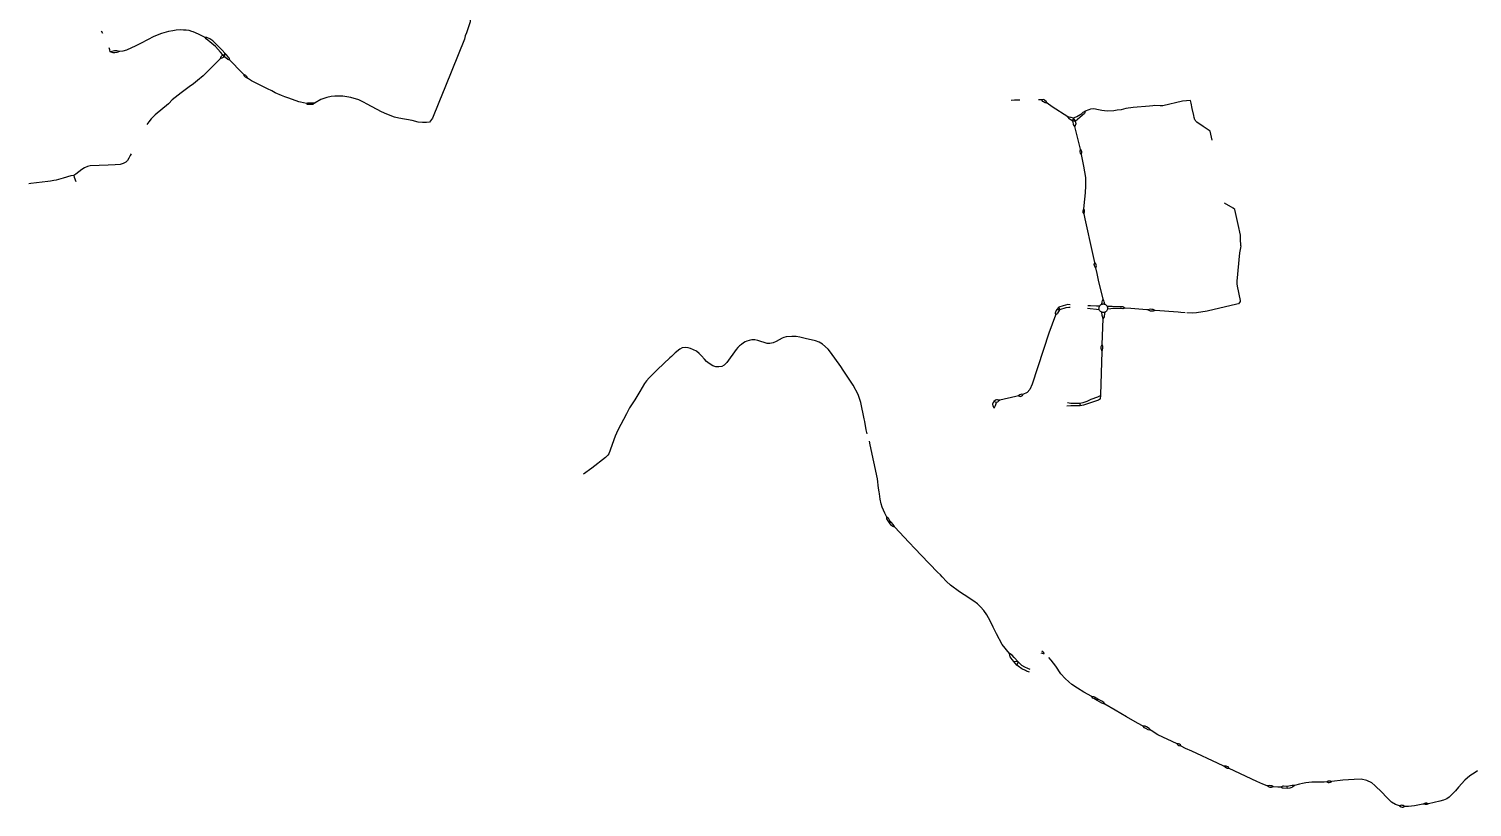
# Model space of a CAD drawing. Header units: inches. Extents: x 25491055 to 25513295, y 6670591 to 6686249.
# Drawn here: x 25499455 to 25504053, y 6672338 to 6674816 of the extents above; entities that cross this region are included whole.
import ezdxf

# ---------------------------------------------------------------- set-up
doc = ezdxf.new("R2010")
doc.units = ezdxf.units.IN
doc.header["$MEASUREMENT"] = 0

msp = doc.modelspace()

# ---------------------------------------------------------------- linework, layer by layer
for points in [[(25500861.2, 6674881.4), (25500862.5, 6674859.3), (25500861.7, 6674838.4), (25500849.4, 6674803.6)], [(25499691, 6674801.1), (25499687.2, 6674808.7)], [(25499975, 6674807.7), (25499965.8, 6674810.3), (25499956.7, 6674811.8), (25499947.8, 6674812.2), (25499939, 6674812.4), (25499925.1, 6674811.6), (25499914, 6674810.2), (25499900.6, 6674807.7), (25499877.6, 6674801.1), (25499854, 6674791.3), (25499813.4, 6674770.4), (25499796.3, 6674761.8), (25499766, 6674748.1), (25499754.8, 6674744.9), (25499744.3, 6674744.1)], [(25500016.8, 6674788.4), (25499995.7, 6674799), (25499978.5, 6674806.7), (25499975, 6674807.7)], [(25500071.3, 6674747.9), (25500050.3, 6674769.5), (25500041.3, 6674777.8), (25500031.6, 6674784.1), (25500022.5, 6674788.4), (25500016.8, 6674788.4)], [(25500065.6, 6674742.1), (25500050.3, 6674759.5), (25500038.2, 6674769.9), (25500019.9, 6674784.3), (25500016.8, 6674788.4)], [(25500843, 6674782.8), (25500783, 6674634)], [(25500845.7, 6674793.7), (25500843, 6674782.8)], [(25500849.4, 6674803.6), (25500845.7, 6674793.7)], [(25499714, 6674743), (25499712.9, 6674748.9), (25499710.8, 6674756.1)], [(25499728.4, 6674745.8), (25499723.8, 6674745.3), (25499714, 6674743)], [(25499728.8, 6674740), (25499724.3, 6674739.8), (25499714, 6674743)], [(25499744.3, 6674744.1), (25499735.2, 6674746.5), (25499728.4, 6674745.8)], [(25499744.3, 6674744.1), (25499735.9, 6674740.4), (25499728.8, 6674740)], [(25500064.9, 6674720.7), (25500063.9, 6674719.6), (25500010.4, 6674666.5), (25499993, 6674651.2)], [(25500068, 6674728.3), (25500067.1, 6674727.3), (25500064.9, 6674720.7)], [(25500072.4, 6674723.9), (25500070.5, 6674722.9), (25500064.9, 6674720.7)], [(25500073, 6674733.7), (25500065.6, 6674742.1)], [(25500073, 6674733.7), (25500068, 6674728.3)], [(25500079.9, 6674739), (25500071.3, 6674747.9)], [(25500079.1, 6674727.5), (25500072.4, 6674723.9)], [(25500079.1, 6674727.5), (25500073, 6674733.7)], [(25500085.6, 6674732.5), (25500073, 6674733.7)], [(25500079.1, 6674727.5), (25500079.9, 6674739)], [(25500088.1, 6674719.7), (25500079.1, 6674727.5)], [(25500085.6, 6674732.5), (25500079.9, 6674739)], [(25500092.8, 6674724.3), (25500085.6, 6674732.5)], [(25500096, 6674716.3), (25500089.1, 6674718.8), (25500088.1, 6674719.7)], [(25500096, 6674716.3), (25500094.5, 6674722.4), (25500092.8, 6674724.3)], [(25500139.6, 6674671.6), (25500134.2, 6674677.1), (25500096, 6674716.3)], [(25500139.6, 6674671.6), (25500140.4, 6674667.2), (25500142.3, 6674665.3)], [(25500139.6, 6674671.6), (25500143.8, 6674669.9), (25500145.3, 6674668.2)], [(25499966.5, 6674631.5), (25499957.6, 6674625.1), (25499940.3, 6674612.4), (25499912.1, 6674590), (25499901.4, 6674578.7)], [(25499979.7, 6674640.9), (25499966.5, 6674631.5)], [(25499993, 6674651.2), (25499979.7, 6674640.9)], [(25500142.3, 6674665.3), (25500144.3, 6674663.3), (25500152, 6674659.1)], [(25500145.3, 6674668.2), (25500147.3, 6674666), (25500152, 6674659.1)], [(25500164.5, 6674650.7), (25500152, 6674659.1)], [(25500196.3, 6674634.3), (25500164.5, 6674650.7)], [(25500340.1, 6674578.9), (25500330.3, 6674580.3), (25500320.6, 6674582.5), (25500315.5, 6674584.2), (25500283.8, 6674595.7), (25500270.9, 6674600.1), (25500259.8, 6674604.4), (25500240.5, 6674612.8), (25500229, 6674618.7), (25500216.1, 6674624.9), (25500204.8, 6674630.2), (25500196.3, 6674634.3)], [(25500783, 6674634), (25500761.5, 6674581.4), (25500741, 6674531.6), (25500731.5, 6674519.2)], [(25499900.1, 6674577.8), (25499858.1, 6674542.3), (25499845.2, 6674529.3), (25499837.1, 6674520.2), (25499831.6, 6674511.6)], [(25499901.4, 6674578.7), (25499900.1, 6674577.8)], [(25500340.1, 6674578.9), (25500343.7, 6674580.7), (25500346.6, 6674580.7)], [(25500340.1, 6674578.9), (25500343.2, 6674576.3), (25500346.7, 6674576.4)], [(25500346.6, 6674580.7), (25500349.3, 6674580.8), (25500367.4, 6674580.9)], [(25500367.4, 6674580.9), (25500361.4, 6674576.4)], [(25500386, 6674591.6), (25500367.4, 6674580.9)], [(25500578.5, 6674551.7), (25500533.1, 6674576.5), (25500521.8, 6674582.5), (25500506.2, 6674589.6), (25500481, 6674598), (25500455.4, 6674601.9), (25500430.6, 6674602), (25500418.8, 6674601.1), (25500404.5, 6674598), (25500386, 6674591.6)], [(25502595.6, 6674589), (25502584.3, 6674588)], [(25502612.8, 6674589.4), (25502604.5, 6674589.5), (25502595.6, 6674589)], [(25502682.9, 6674590.4), (25502671.3, 6674590.2)], [(25502691.3, 6674588.7), (25502688.3, 6674590.9), (25502682.9, 6674590.4)], [(25502688.2, 6674583.6), (25502685.8, 6674585), (25502682.9, 6674590.4)], [(25502699.3, 6674579.3), (25502692.6, 6674581), (25502688.2, 6674583.6)], [(25502699.3, 6674579.3), (25502696.7, 6674584.6), (25502691.3, 6674588.7)], [(25502765.1, 6674536.2), (25502715.1, 6674567.5), (25502699.3, 6674579.3)], [(25503156.3, 6674587.8), (25503130.9, 6674585.5), (25503068.2, 6674571.5)], [(25503158, 6674579.1), (25503156.3, 6674587.8)], [(25503196, 6674505.3), (25503176.3, 6674518.8), (25503174.8, 6674520.2), (25503173.2, 6674522.3), (25503171.9, 6674524.1), (25503170.2, 6674526.6), (25503167.7, 6674534.2), (25503166.2, 6674539.7), (25503161.2, 6674562.2), (25503158, 6674579.1)], [(25500346.7, 6674576.4), (25500349.5, 6674576.4), (25500361.4, 6674576.4)], [(25500595.5, 6674544), (25500578.5, 6674551.7)], [(25500722.1, 6674518), (25500709.3, 6674517.5), (25500695.6, 6674518.9), (25500676.8, 6674524.7), (25500633.8, 6674531.6), (25500619.7, 6674535.2), (25500595.5, 6674544)], [(25502776.2, 6674533.6), (25502773.4, 6674534.3), (25502765.1, 6674536.2)], [(25502772.9, 6674527.8), (25502770.7, 6674529.3), (25502765.1, 6674536.2)], [(25502783, 6674531.7), (25502776.2, 6674533.6)], [(25502783, 6674531.7), (25502781.5, 6674527.3), (25502781.2, 6674522.2)], [(25502787.9, 6674533.5), (25502783, 6674531.7)], [(25502789.1, 6674521.9), (25502786.1, 6674527.4), (25502783, 6674531.7)], [(25502820, 6674553.7), (25502813, 6674549.7), (25502806.3, 6674543.6), (25502793.8, 6674535.7), (25502787.9, 6674533.5)], [(25502820, 6674553.7), (25502818, 6674546.5), (25502795.7, 6674527.1), (25502793.5, 6674525.4)], [(25502922.5, 6674556.7), (25502911.4, 6674555.3), (25502890.2, 6674554.4), (25502873.4, 6674556.1), (25502863.4, 6674558.1), (25502848, 6674561.4), (25502837.9, 6674560), (25502832.1, 6674558.2), (25502820, 6674553.7)], [(25502935.6, 6674558.4), (25502922.5, 6674556.7)], [(25503036.2, 6674571.3), (25503025.5, 6674569.7), (25502973.3, 6674565.3), (25502949.7, 6674562.3), (25502935.6, 6674558.4)], [(25503042.9, 6674572.3), (25503036.2, 6674571.3)], [(25503059.3, 6674570.8), (25503042.9, 6674572.3)], [(25503068.2, 6674571.5), (25503059.3, 6674570.8)], [(25500731.5, 6674519.2), (25500722.1, 6674518)], [(25502781.2, 6674522.2), (25502772.9, 6674527.8)], [(25502789.1, 6674521.9), (25502781.2, 6674522.2)], [(25502783, 6674513.8), (25502781.2, 6674522.2)], [(25502787.9, 6674505), (25502783.5, 6674511.5), (25502783, 6674513.8)], [(25502790.4, 6674514.9), (25502790.5, 6674514.1), (25502787.9, 6674505)], [(25502805.4, 6674432.6), (25502787.9, 6674505)], [(25502793.5, 6674525.4), (25502789.1, 6674521.9)], [(25502789.1, 6674521.9), (25502790.4, 6674514.9)], [(25503218.5, 6674490.3), (25503196, 6674505.3)], [(25503225.5, 6674462.2), (25503218.5, 6674490.3)], [(25499781.2, 6674418.1), (25499778.3, 6674412.6), (25499774.1, 6674404.3), (25499769.5, 6674397.3), (25499764.4, 6674392.1)], [(25502804.5, 6674424), (25502804.3, 6674425.2), (25502805.4, 6674432.6)], [(25502808.9, 6674416.3), (25502805.1, 6674420.6), (25502804.5, 6674424)], [(25502809.7, 6674425.1), (25502809.2, 6674427.6), (25502805.4, 6674432.6)], [(25502808.9, 6674416.3), (25502810.2, 6674423.1), (25502809.7, 6674425.1)], [(25502822.3, 6674339.2), (25502822.1, 6674342.8), (25502816.7, 6674378.4), (25502808.9, 6674416.3)], [(25499598.9, 6674349.5), (25499589, 6674347.9), (25499564.6, 6674340.2), (25499542.4, 6674334.2), (25499534.7, 6674333.3), (25499524.1, 6674331.1), (25499515.7, 6674330.1)], [(25499605.2, 6674353.8), (25499598.9, 6674349.5)], [(25499598.9, 6674349.5), (25499599.8, 6674343.8), (25499605.4, 6674330.6)], [(25499764.4, 6674392.1), (25499755.7, 6674387.3), (25499745.8, 6674384.5), (25499729.8, 6674383.2), (25499708.2, 6674382.2), (25499650.6, 6674379.7), (25499642, 6674377.6), (25499632.5, 6674373.5), (25499623.6, 6674367.9), (25499605.2, 6674353.8)], [(25499515.7, 6674330.1), (25499461.8, 6674323.4), (25499455.4, 6674322.8)], [(25502816.1, 6674242.7), (25502819.3, 6674273.5), (25502822, 6674293.6), (25502823, 6674316.2), (25502822.3, 6674339.2)], [(25503291.4, 6674244.9), (25503264.8, 6674261.2)], [(25502816.9, 6674226.9), (25502813.6, 6674231.7), (25502813.6, 6674236.6), (25502816.1, 6674242.7)], [(25502816.9, 6674226.9), (25502818.5, 6674233.7), (25502818.1, 6674237.7), (25502816.1, 6674242.7)], [(25502820.8, 6674211), (25502816.9, 6674226.9)], [(25502851.1, 6674072.5), (25502845.3, 6674100.5), (25502820.8, 6674211)], [(25503307.7, 6674193), (25503297.4, 6674241.2), (25503291.4, 6674244.9)], [(25503315.9, 6674125.6), (25503315.8, 6674147.5), (25503315.1, 6674159.2), (25503307.7, 6674193)], [(25503314.8, 6674118.6), (25503312.4, 6674102.9), (25503304, 6674013.2), (25503303.6, 6674004.6), (25503304.3, 6673997.1), (25503313.7, 6673950.9)], [(25503315.9, 6674125.6), (25503314.8, 6674118.6)], [(25502850, 6674063), (25502849.4, 6674066.1), (25502851.1, 6674072.5)], [(25502855.3, 6674064.3), (25502854.4, 6674068.2), (25502851.1, 6674072.5)], [(25502854.7, 6674055.3), (25502850.8, 6674059.3), (25502850, 6674063)], [(25502854.7, 6674055.3), (25502856.1, 6674061.1), (25502855.3, 6674064.3)], [(25502858.8, 6674037.6), (25502854.7, 6674055.3)], [(25502877.4, 6673955.2), (25502863.4, 6674016.1), (25502858.8, 6674037.6)], [(25502750.2, 6673934.7), (25502737, 6673929.9)], [(25502764.9, 6673938), (25502750.2, 6673934.7)], [(25502772.4, 6673937.5), (25502764.9, 6673938)], [(25502837.5, 6673934), (25502828.9, 6673934.2)], [(25502856.6, 6673933.7), (25502837.5, 6673934)], [(25502866.3, 6673933.5), (25502856.6, 6673933.7)], [(25502865.5, 6673921.4), (25502865.4, 6673921.8), (25502864.9, 6673923.7), (25502864.5, 6673925.8), (25502864.6, 6673927.8), (25502864.9, 6673930.1), (25502865.6, 6673932), (25502866.3, 6673933.5)], [(25502866.3, 6673933.5), (25502866.5, 6673933.9), (25502867.8, 6673935.6), (25502869.1, 6673937.1), (25502871.2, 6673938.5), (25502873.2, 6673939.5), (25502874.1, 6673939.7)], [(25502874, 6673939.7), (25502874.9, 6673947.4)], [(25502874.1, 6673939.7), (25502875.3, 6673940), (25502877, 6673940.2), (25502879, 6673940.3), (25502881, 6673940), (25502882.8, 6673939.5)], [(25502874.9, 6673947.4), (25502875.7, 6673951), (25502877.4, 6673955.2)], [(25502880.9, 6673947.5), (25502879.7, 6673951.2), (25502877.4, 6673955.2)], [(25502882.8, 6673939.5), (25502880.9, 6673947.5)], [(25502882.8, 6673939.5), (25502883.2, 6673939.4), (25502885.4, 6673938.3), (25502887.3, 6673936.8), (25502888.8, 6673935.2), (25502890, 6673933.3), (25502890.9, 6673931.5)], [(25503313.7, 6673950.9), (25503313.7, 6673947.6), (25503312.4, 6673944.6), (25503309.2, 6673941.1), (25503303.5, 6673939.2), (25503209.4, 6673917.5), (25503175.5, 6673911.5), (25503163.4, 6673911.1), (25503144.6, 6673912.1)], [(25502726, 6673904.2), (25502705.1, 6673847)], [(25502726, 6673913.7), (25502725.4, 6673910.7), (25502726, 6673904.2)], [(25502728.6, 6673921.8), (25502726, 6673913.7)], [(25502732.5, 6673910.7), (25502731.2, 6673908.5), (25502726, 6673904.2)], [(25502737, 6673929.9), (25502728.6, 6673921.8)], [(25502738.9, 6673921), (25502728.6, 6673921.8)], [(25502738.9, 6673921), (25502732.5, 6673910.7)], [(25502737, 6673929.9), (25502738.9, 6673921)], [(25502772.2, 6673929.1), (25502768.2, 6673929.4), (25502758.7, 6673927.7), (25502738.9, 6673921)], [(25502856.2, 6673922.8), (25502836.2, 6673924.8), (25502828.3, 6673925.3)], [(25502865.5, 6673921.5), (25502856.2, 6673922.8)], [(25502873.3, 6673913.9), (25502873.2, 6673913.9), (25502871.2, 6673914.9), (25502869.8, 6673915.8), (25502868.4, 6673917), (25502867.2, 6673918.6), (25502866.3, 6673919.9), (25502865.5, 6673921.4)], [(25502884.3, 6673914.6), (25502883.5, 6673914.2), (25502881.4, 6673913.4), (25502879.3, 6673913.1), (25502877.5, 6673913.1), (25502875.2, 6673913.3), (25502873.3, 6673913.9)], [(25502874.5, 6673903.4), (25502873.3, 6673913.9)], [(25502878.3, 6673892.7), (25502875.3, 6673899.9), (25502874.5, 6673903.4)], [(25502875.1, 6673811), (25502878.3, 6673892.7)], [(25502878.3, 6673892.7), (25502881.8, 6673899.5), (25502882.3, 6673902.9)], [(25502882.3, 6673902.9), (25502884.3, 6673914.6)], [(25502891.5, 6673924), (25502891.4, 6673923.6), (25502890.8, 6673921.5), (25502889.8, 6673919.4), (25502888.3, 6673917.6), (25502887, 6673916.4), (25502885.4, 6673915.1), (25502884.3, 6673914.6)], [(25502902.1, 6673931.6), (25502890.9, 6673931.6)], [(25502890.9, 6673931.5), (25502890.9, 6673931.4), (25502891.5, 6673929.6), (25502891.7, 6673927.7), (25502891.8, 6673925.8), (25502891.5, 6673924)], [(25502901.8, 6673924.7), (25502891.5, 6673924)], [(25502936.2, 6673925.3), (25502919.3, 6673925.6), (25502908.8, 6673925.3), (25502901.8, 6673924.7)], [(25502936.4, 6673930.9), (25502931.9, 6673931.1), (25502906.7, 6673931.6), (25502902.1, 6673931.6)], [(25502947.3, 6673927.3), (25502940, 6673925.2), (25502936.2, 6673925.3)], [(25502947.3, 6673927.3), (25502940.6, 6673930.7), (25502936.4, 6673930.9)], [(25502965.6, 6673926.1), (25502947.3, 6673927.3)], [(25503017.1, 6673921.6), (25502965.6, 6673926.1)], [(25503020.2, 6673921.3), (25503017.1, 6673921.6)], [(25503032.8, 6673923), (25503028.9, 6673923.3), (25503020.2, 6673921.3)], [(25503032.5, 6673917.3), (25503028.8, 6673917.6), (25503020.2, 6673921.3)], [(25503043.4, 6673919.5), (25503037, 6673916.9), (25503032.5, 6673917.3)], [(25503043.4, 6673919.5), (25503036.8, 6673922.7), (25503032.8, 6673923)], [(25503116.2, 6673913.8), (25503043.4, 6673919.5)], [(25503125.5, 6673913.1), (25503116.2, 6673913.8)], [(25503138.5, 6673912.4), (25503125.5, 6673913.1)], [(25502705.1, 6673847), (25502651.4, 6673685.2), (25502643.7, 6673668.2), (25502635.5, 6673658.8), (25502622.2, 6673651.8)], [(25501529.4, 6673796.3), (25501514.4, 6673784.3), (25501502.5, 6673773.1)], [(25501900.3, 6673836.7), (25501885.5, 6673836.7), (25501868.3, 6673835.3), (25501860.8, 6673833.9), (25501854.8, 6673831.3), (25501836, 6673820.6), (25501826.9, 6673816.3), (25501816.4, 6673814.8), (25501807, 6673814.8), (25501777.9, 6673823.4), (25501768.1, 6673825.5), (25501758.5, 6673825.6), (25501750.4, 6673824.1), (25501742.5, 6673821.8), (25501737.4, 6673819.4), (25501731.9, 6673816.2), (25501725.2, 6673811.3), (25501719.6, 6673806.7), (25501713.9, 6673801.1), (25501708.7, 6673795.3), (25501679.1, 6673754.1), (25501670.5, 6673745.6), (25501663.2, 6673741.4), (25501653.9, 6673739.8), (25501644, 6673740.3), (25501634.2, 6673743.2), (25501625.3, 6673748.1), (25501618.3, 6673753.4), (25501614.4, 6673757), (25501607.6, 6673764.5), (25501598.3, 6673774.9), (25501591, 6673782.5), (25501582.1, 6673789.7), (25501572.9, 6673794.6), (25501563.4, 6673798.4), (25501555.5, 6673800.4), (25501546.1, 6673802.1), (25501536.7, 6673800.1), (25501529.4, 6673796.3)], [(25502001.8, 6673795.9), (25501983.9, 6673811.7), (25501973.2, 6673818.2), (25501961.3, 6673823.2), (25501928.6, 6673830.6), (25501911, 6673834.1), (25501900.3, 6673836.7)], [(25502008.7, 6673786.4), (25502001.8, 6673795.9)], [(25502874.1, 6673788.8), (25502871.8, 6673798.9), (25502871.9, 6673801.8)], [(25502871.9, 6673801.8), (25502871.9, 6673805.2), (25502875.1, 6673811)], [(25502874.1, 6673788.8), (25502876.7, 6673799), (25502876.9, 6673801.5)], [(25502876.9, 6673801.5), (25502877.1, 6673805), (25502875.1, 6673811)], [(25501502.5, 6673773.1), (25501497, 6673768.2), (25501458.3, 6673731.2), (25501440, 6673713.5), (25501432, 6673705.3), (25501423, 6673695.2)], [(25502042.1, 6673740.8), (25502008.7, 6673786.4)], [(25502870.3, 6673650.4), (25502874.1, 6673788.8)], [(25502049.4, 6673729.7), (25502042.1, 6673740.8)], [(25502116.3, 6673574), (25502105.9, 6673626.3), (25502097.3, 6673652.1), (25502081.1, 6673681.5), (25502049.4, 6673729.7)], [(25501423, 6673695.2), (25501416.4, 6673686.7), (25501402.2, 6673662), (25501385.3, 6673635), (25501369.3, 6673609.7), (25501359, 6673590.5), (25501331.3, 6673538.5), (25501322.9, 6673519.7), (25501302.5, 6673463), (25501299.5, 6673458.5), (25501292.6, 6673451.8), (25501249.2, 6673417.8)], [(25502526.8, 6673621.1), (25502526.7, 6673622.3), (25502529.5, 6673629.6)], [(25502530.8, 6673608.1), (25502527, 6673615.5), (25502526.8, 6673621.1)], [(25502538.4, 6673634.5), (25502534.3, 6673633.4), (25502529.5, 6673629.6)], [(25502537.7, 6673626.2), (25502529.5, 6673629.6)], [(25502530.8, 6673608.1), (25502534.9, 6673617.3), (25502535.8, 6673620.4)], [(25502535.8, 6673620.4), (25502537.7, 6673626.2)], [(25502540.9, 6673628), (25502537.7, 6673626.2)], [(25502548.1, 6673634.4), (25502540.8, 6673635.1), (25502538.4, 6673634.5)], [(25502548.1, 6673634.4), (25502543.7, 6673629.6), (25502540.9, 6673628)], [(25502608.5, 6673647.5), (25502599.2, 6673645.2), (25502548.1, 6673634.4)], [(25502615.2, 6673652.1), (25502612.5, 6673651.4), (25502608.5, 6673647.5)], [(25502608.5, 6673647.5), (25502613.6, 6673646.1), (25502616.6, 6673646.2)], [(25502622.2, 6673651.8), (25502618.4, 6673652.8), (25502615.2, 6673652.1)], [(25502616.6, 6673646.2), (25502621.1, 6673648.5), (25502622.2, 6673651.8)], [(25502775.2, 6673615.8), (25502762.5, 6673615.3)], [(25502775.3, 6673623.8), (25502764.6, 6673625.6)], [(25502804.9, 6673616.3), (25502775.2, 6673615.8)], [(25502803.5, 6673623.2), (25502775.3, 6673623.8)], [(25502812.5, 6673625.9), (25502803.5, 6673623.2)], [(25502803.5, 6673623.2), (25502804.9, 6673616.3)], [(25502814.9, 6673618.5), (25502804.9, 6673616.3)], [(25502859.7, 6673643.1), (25502838.7, 6673636.1), (25502825.4, 6673629.7), (25502812.5, 6673625.9)], [(25502862.8, 6673633.7), (25502837.1, 6673625.1), (25502814.9, 6673618.5)], [(25502870.2, 6673648.9), (25502860, 6673643.2)], [(25502869.5, 6673638.4), (25502862.8, 6673633.7)], [(25502869.5, 6673638.4), (25502870.2, 6673648.9)], [(25502870.2, 6673648.9), (25502870.3, 6673650.4)], [(25502118.1, 6673565.5), (25502116.3, 6673574)], [(25502122.8, 6673539.8), (25502118.1, 6673565.5)], [(25502125.9, 6673526.4), (25502122.8, 6673539.8)], [(25502135.5, 6673491.2), (25502132.9, 6673503)], [(25502163.9, 6673342.5), (25502162.4, 6673353.7), (25502158.8, 6673383.4), (25502135.5, 6673491.2)], [(25501249.2, 6673417.8), (25501222.7, 6673398.3)], [(25502164.8, 6673336.2), (25502163.9, 6673342.5)], [(25502188.8, 6673261.5), (25502182.3, 6673274.2), (25502173.9, 6673293.3), (25502170.6, 6673303.9), (25502167.4, 6673318.8), (25502164.8, 6673336.2)], [(25502194.8, 6673255.7), (25502193.3, 6673258.1), (25502188.8, 6673261.5)], [(25502190.3, 6673252.9), (25502188.8, 6673256.1), (25502188.8, 6673261.5)], [(25502197.3, 6673242.9), (25502190.3, 6673252.9)], [(25502198.5, 6673250.3), (25502194.8, 6673255.7)], [(25502197.3, 6673242.9), (25502198.5, 6673250.3)], [(25502203.8, 6673244.1), (25502197.3, 6673242.9)], [(25502203.8, 6673244.1), (25502198.5, 6673250.3)], [(25502209.2, 6673237.9), (25502203.8, 6673244.1)], [(25502204.9, 6673234), (25502202.6, 6673236.4), (25502197.3, 6673242.9)], [(25502213.8, 6673229.3), (25502207.4, 6673231.3), (25502204.9, 6673234)], [(25502213.8, 6673229.3), (25502212, 6673234.1), (25502209.2, 6673237.9)], [(25502349.5, 6673086.7), (25502298.1, 6673140.1), (25502278.5, 6673160.7), (25502258.4, 6673182), (25502213.8, 6673229.3)], [(25502359.1, 6673078), (25502349.5, 6673086.7)], [(25502364.9, 6673071.7), (25502359.1, 6673078)], [(25502533.6, 6672898.2), (25502527.4, 6672911.5), (25502518.1, 6672931), (25502507.6, 6672950.5), (25502497.9, 6672964.4), (25502487.1, 6672976.1), (25502477.4, 6672985.5), (25502466, 6672994.5), (25502435.2, 6673014), (25502420.1, 6673023.4), (25502391.9, 6673044.9), (25502378.7, 6673056.2), (25502364.9, 6673071.7)], [(25502579.8, 6672826.9), (25502556.2, 6672856.4), (25502537.5, 6672890.4), (25502533.6, 6672898.2)], [(25502690.1, 6672826.6), (25502689.2, 6672829.7), (25502682.8, 6672834.9)], [(25502594.3, 6672814.8), (25502587.9, 6672821.9), (25502579.8, 6672826.9)], [(25502587.9, 6672808.7), (25502582, 6672816.9), (25502579.8, 6672826.9)], [(25502593, 6672801.7), (25502587.9, 6672808.7)], [(25502606.9, 6672801), (25502593, 6672801.7)], [(25502602.4, 6672790.6), (25502593, 6672801.7)], [(25502606.9, 6672801), (25502594.3, 6672814.8)], [(25502606.9, 6672801), (25502602.4, 6672790.6)], [(25502607.2, 6672787.1), (25502602.4, 6672790.6)], [(25502613.3, 6672794.8), (25502606.9, 6672801)], [(25502634, 6672771.6), (25502630.1, 6672773.3), (25502618.8, 6672778.8), (25502607.2, 6672787.1)], [(25502637.5, 6672779.9), (25502628, 6672783.4), (25502619, 6672789.3), (25502613.3, 6672794.8)], [(25502690.1, 6672826.6), (25502687.4, 6672826), (25502679.9, 6672828.9)], [(25502841.8, 6672690.3), (25502816.5, 6672704.3), (25502796, 6672717.3), (25502778.3, 6672729), (25502768, 6672736.9), (25502756.7, 6672747.8), (25502743.1, 6672763.2), (25502726.9, 6672787.2), (25502711.8, 6672805.8), (25502704.2, 6672815.1)], [(25502643.3, 6672767.5), (25502634, 6672771.6)], [(25502645.5, 6672776.9), (25502637.5, 6672779.9)], [(25502850, 6672688.4), (25502847.7, 6672689.6), (25502841.8, 6672690.3)], [(25502847.7, 6672684), (25502845.2, 6672685.4), (25502841.8, 6672690.3)], [(25502858.4, 6672677.8), (25502847.7, 6672684)], [(25502861.2, 6672682.5), (25502850, 6672688.4)], [(25502858.4, 6672677.8), (25502861.2, 6672682.5)], [(25502873.9, 6672669.1), (25502858.4, 6672677.8)], [(25502876.5, 6672673.6), (25502873.8, 6672675.3), (25502861.2, 6672682.5)], [(25502882.7, 6672666.5), (25502876.2, 6672667.8), (25502873.9, 6672669.1)], [(25502882.7, 6672666.5), (25502879.9, 6672671.5), (25502876.5, 6672673.6)], [(25503004.8, 6672596.3), (25502987.4, 6672605.5), (25502951.9, 6672626.2), (25502916.4, 6672646.7), (25502882.7, 6672666.5)], [(25503015.8, 6672593.5), (25503011.3, 6672596), (25503004.8, 6672596.3)], [(25503013.3, 6672588.6), (25503009.4, 6672590.7), (25503004.8, 6672596.3)], [(25503030.3, 6672582.1), (25503021.3, 6672584.2), (25503013.3, 6672588.6)], [(25503030.3, 6672582.1), (25503024.1, 6672588.7), (25503015.8, 6672593.5)], [(25503113, 6672539.6), (25503052.4, 6672568.7), (25503030.3, 6672582.1)], [(25503121.2, 6672538.3), (25503118.3, 6672539.7), (25503113, 6672539.6)], [(25503119, 6672533.9), (25503115.6, 6672535.6), (25503113, 6672539.6)], [(25503126, 6672532.8), (25503120.8, 6672533), (25503119, 6672533.9)], [(25503126, 6672532.8), (25503123.8, 6672537), (25503121.2, 6672538.3)], [(25503140.2, 6672525.3), (25503126, 6672532.8)], [(25503262, 6672469.1), (25503241.6, 6672478.2), (25503160.3, 6672516.6), (25503140.2, 6672525.3)], [(25503271.9, 6672468.1), (25503269.6, 6672469.1), (25503262, 6672469.1)], [(25503269.7, 6672463), (25503267.3, 6672464.2), (25503262, 6672469.1)], [(25503279.4, 6672461.4), (25503273.2, 6672461.4), (25503269.7, 6672463)], [(25503279.4, 6672461.4), (25503275.7, 6672466.3), (25503271.9, 6672468.1)], [(25503400.2, 6672406.4), (25503386.6, 6672411.1), (25503367.3, 6672419.4), (25503279.4, 6672461.4)], [(25503582.2, 6672418.2), (25503564.6, 6672417.5), (25503543, 6672417.5), (25503523.7, 6672415.4), (25503512.6, 6672413.1), (25503503.3, 6672410.9), (25503487.8, 6672406.8)], [(25503590.2, 6672418.7), (25503582.2, 6672418.2)], [(25503590.2, 6672418.7), (25503594.3, 6672421.6), (25503597.2, 6672421.9)], [(25503590.2, 6672418.7), (25503594.4, 6672416.5), (25503597.7, 6672416.8)], [(25503597.2, 6672421.9), (25503600.9, 6672422.2), (25503605.8, 6672420.2)], [(25503597.7, 6672416.8), (25503601.9, 6672417.3), (25503605.8, 6672420.2)], [(25503821.5, 6672342), (25503808.7, 6672346.5), (25503796.5, 6672354.3), (25503779.1, 6672371), (25503766.7, 6672384.5), (25503743.5, 6672407.3), (25503733.3, 6672415.7), (25503718.1, 6672423.4), (25503699.2, 6672427.5), (25503676.9, 6672426.8), (25503641.2, 6672423.7), (25503605.8, 6672420.2)], [(25504070.5, 6672453.7), (25504062.7, 6672448.8), (25504045.7, 6672438), (25504030.3, 6672424), (25504010.2, 6672401.9), (25504000, 6672389.9), (25503987.9, 6672377.5), (25503980, 6672370.3), (25503972.3, 6672365.1), (25503962.2, 6672360.2), (25503949.8, 6672356.9), (25503914.7, 6672349.2)], [(25503410.5, 6672406.6), (25503406.8, 6672407.3), (25503400.2, 6672406.4)], [(25503409.5, 6672401.3), (25503407, 6672401.7), (25503400.2, 6672406.4)], [(25503419.2, 6672403), (25503412.9, 6672400.7), (25503409.5, 6672401.3)], [(25503419.2, 6672403), (25503414.8, 6672405.9), (25503410.5, 6672406.6)], [(25503443.8, 6672402), (25503433.9, 6672401.9), (25503419.2, 6672403)], [(25503452, 6672404.8), (25503449.7, 6672404.9), (25503443.8, 6672402)], [(25503451.5, 6672398.3), (25503448.6, 6672399), (25503443.8, 6672402)], [(25503465, 6672397.7), (25503451.5, 6672398.3)], [(25503464, 6672404.1), (25503452, 6672404.8)], [(25503474.6, 6672406.3), (25503464, 6672404.1)], [(25503465, 6672397.7), (25503464, 6672404.1)], [(25503475.6, 6672399.9), (25503472, 6672398.8), (25503465, 6672397.7)], [(25503487.8, 6672406.8), (25503480.1, 6672407.5), (25503474.6, 6672406.3)], [(25503487.8, 6672406.8), (25503480.9, 6672401.6), (25503475.6, 6672399.9)], [(25503830.6, 6672344), (25503828.2, 6672344.3), (25503821.5, 6672342)], [(25503821.5, 6672342), (25503827.5, 6672338.9), (25503830.3, 6672338.7)], [(25503830.3, 6672338.7), (25503833.7, 6672338.4), (25503837.4, 6672340.6)], [(25503837.4, 6672340.6), (25503833.9, 6672343.6), (25503830.6, 6672344)], [(25503896.4, 6672347.3), (25503869.6, 6672342.7), (25503850.8, 6672340.5), (25503837.4, 6672340.6)], [(25503905.1, 6672350.7), (25503901.4, 6672350.2), (25503896.4, 6672347.3)], [(25503906, 6672346.7), (25503903.1, 6672346.3), (25503896.4, 6672347.3)], [(25503914.7, 6672349.2), (25503908.8, 6672351.2), (25503905.1, 6672350.7)], [(25503914.7, 6672349.2), (25503908.4, 6672347), (25503906, 6672346.7)]]:
    msp.add_lwpolyline(points)
msp.add_point((25502873.3, 6673913.9))

doc.saveas('drawing.dxf')
